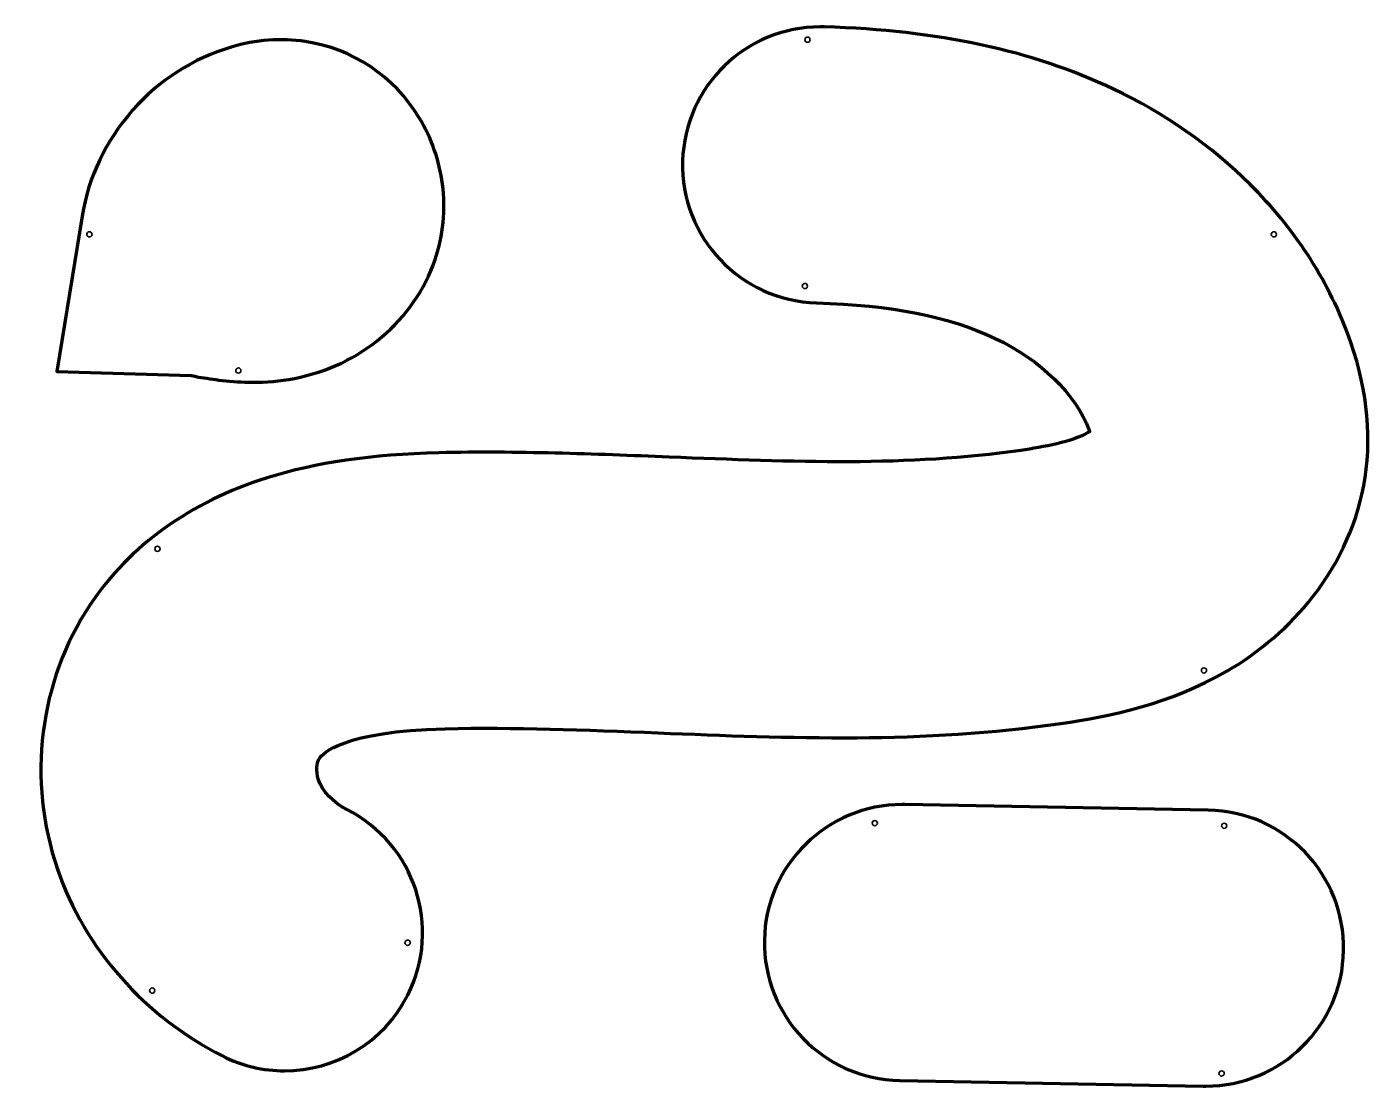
# Model space of a CAD drawing. Header units: inches. Extents: x 1.6 to 21.9, y -17.6 to -1.6.
import ezdxf

# ---------------------------------------------------------------- set-up
doc = ezdxf.new("R2010")
doc.units = ezdxf.units.IN
doc.header["$MEASUREMENT"] = 0
doc.layers.add('Layer 1', color=7, linetype='Continuous')

msp = doc.modelspace()

# ---------------------------------------------------------------- linework, layer by layer
at = {"layer": 'Layer 1', "color": 179, "lineweight": 106, "true_color": 0x231f20}
for points, knots in [([(5.507, -17.35), (5.191, -17.35), (4.871, -17.278), (4.569, -17.126), (3.397, -16.533), (2.489, -15.506), (2.078, -14.306), (1.616, -12.961), (1.8, -11.47), (2.569, -10.318), (3.174, -9.414), (4.074, -8.768), (5.245, -8.398), (5.979, -8.167), (6.827, -8.043), (7.838, -8.02), (9.018, -7.992), (10.187, -8.04), (11.318, -8.085), (13.177, -8.16), (14.934, -8.231), (16.625, -7.983), (16.97, -7.933), (17.398, -7.856), (17.65, -7.711), (17.656, -7.707), (17.662, -7.704), (17.667, -7.7), (17.665, -7.693), (17.662, -7.685), (17.659, -7.677), (17.456, -7.135), (16.926, -6.617), (16.242, -6.293), (15.546, -5.964), (14.663, -5.788), (13.541, -5.756), (12.391, -5.723), (11.486, -4.764), (11.519, -3.614), (11.551, -2.484), (12.477, -1.59), (13.6, -1.59), (13.62, -1.59), (13.64, -1.591), (13.661, -1.591), (15.37, -1.64), (16.798, -1.947), (18.025, -2.528), (18.807, -2.898), (19.503, -3.384), (20.093, -3.972), (20.757, -4.633), (21.251, -5.388), (21.561, -6.216), (21.843, -6.969), (21.932, -7.701), (21.827, -8.392), (21.729, -9.032), (21.457, -9.654), (21.039, -10.19), (20.692, -10.635), (20.241, -11.025), (19.736, -11.318), (18.877, -11.815), (17.986, -11.995), (17.229, -12.106), (15.154, -12.41), (13.118, -12.328), (11.15, -12.248), (10.035, -12.203), (8.982, -12.161), (7.934, -12.185), (6.386, -12.221), (6.079, -12.565), (6.034, -12.633), (5.999, -12.685), (5.975, -12.826), (6.019, -12.955), (6.078, -13.128), (6.247, -13.305), (6.448, -13.407), (7.475, -13.926), (7.887, -15.179), (7.368, -16.206), (7.002, -16.931), (6.268, -17.35), (5.507, -17.35)], [0, 0, 0, 0, 1, 1, 1, 2, 2, 2, 3, 3, 3, 4, 4, 4, 5, 5, 5, 6, 6, 6, 7, 7, 7, 8, 8, 8, 9, 9, 9, 10, 10, 10, 11, 11, 11, 12, 12, 12, 13, 13, 13, 14, 14, 14, 15, 15, 15, 16, 16, 16, 17, 17, 17, 18, 18, 18, 19, 19, 19, 20, 20, 20, 21, 21, 21, 22, 22, 22, 23, 23, 23, 24, 24, 24, 25, 25, 25, 26, 26, 26, 27, 27, 27, 28, 28, 28, 29, 29, 29, 29]), ([(5.033, -6.955), (4.697, -6.955), (4.411, -6.908), (4.211, -6.876), (4.173, -6.869), (4.136, -6.862), (4.099, -6.854), (4.099, -6.854), (2.066, -6.794), (2.066, -6.794), (2.066, -6.794), (2.45, -4.446), (2.45, -4.446), (2.547, -3.856), (2.81, -3.304), (3.212, -2.849), (3.614, -2.394), (4.13, -2.064), (4.703, -1.896), (5.08, -1.785), (5.456, -1.756), (5.819, -1.81), (6.531, -1.915), (7.159, -2.335), (7.541, -2.962), (7.725, -3.264), (7.847, -3.611), (7.893, -3.964), (7.943, -4.348), (7.905, -4.742), (7.781, -5.104), (7.468, -6.019), (6.654, -6.705), (5.656, -6.897), (5.436, -6.939), (5.226, -6.955), (5.033, -6.955)], [0, 0, 0, 0, 1, 1, 1, 2, 2, 2, 3, 3, 3, 4, 4, 4, 5, 5, 5, 6, 6, 6, 7, 7, 7, 8, 8, 8, 9, 9, 9, 10, 10, 10, 11, 11, 11, 12, 12, 12, 12]), ([(19.42, -17.581), (19.407, -17.581), (19.394, -17.581), (19.381, -17.58), (19.381, -17.58), (14.799, -17.497), (14.799, -17.497), (13.649, -17.476), (12.733, -16.527), (12.754, -15.376), (12.775, -14.239), (13.703, -13.331), (14.836, -13.331), (14.849, -13.331), (14.862, -13.331), (14.875, -13.331), (14.875, -13.331), (19.457, -13.414), (19.457, -13.414), (20.608, -13.435), (21.523, -14.385), (21.502, -15.535), (21.482, -16.673), (20.553, -17.581), (19.42, -17.581)], [0, 0, 0, 0, 1, 1, 1, 2, 2, 2, 3, 3, 3, 4, 4, 4, 5, 5, 5, 6, 6, 6, 7, 7, 7, 8, 8, 8, 8])]:
    msp.add_open_spline(points, degree=3, knots=knots, dxfattribs=at)
at = {"layer": 'Layer 1', "color": 179, "lineweight": 35, "true_color": 0x231f20}
for points in [[(13.377, -1.756), (13.362, -1.771), (13.362, -1.796), (13.377, -1.811), (13.392, -1.827), (13.417, -1.827), (13.433, -1.811), (13.448, -1.796), (13.448, -1.771), (13.433, -1.756), (13.417, -1.74), (13.392, -1.74), (13.377, -1.756)], [(2.532, -4.694), (2.516, -4.71), (2.516, -4.735), (2.532, -4.75), (2.547, -4.765), (2.572, -4.765), (2.588, -4.75), (2.603, -4.735), (2.603, -4.71), (2.588, -4.694), (2.572, -4.679), (2.547, -4.679), (2.532, -4.694)], [(20.421, -4.694), (20.405, -4.71), (20.405, -4.735), (20.421, -4.75), (20.436, -4.765), (20.461, -4.765), (20.477, -4.75), (20.492, -4.735), (20.492, -4.71), (20.477, -4.694), (20.461, -4.679), (20.436, -4.679), (20.421, -4.694)], [(13.338, -5.474), (13.322, -5.49), (13.322, -5.515), (13.338, -5.53), (13.353, -5.545), (13.378, -5.545), (13.393, -5.53), (13.409, -5.515), (13.409, -5.49), (13.393, -5.474), (13.378, -5.459), (13.353, -5.459), (13.338, -5.474)], [(4.782, -6.75), (4.766, -6.765), (4.766, -6.79), (4.782, -6.806), (4.797, -6.821), (4.822, -6.821), (4.838, -6.806), (4.853, -6.79), (4.853, -6.765), (4.838, -6.75), (4.822, -6.735), (4.797, -6.735), (4.782, -6.75)], [(3.56, -9.442), (3.544, -9.458), (3.544, -9.483), (3.56, -9.498), (3.575, -9.513), (3.6, -9.513), (3.615, -9.498), (3.631, -9.483), (3.631, -9.458), (3.615, -9.442), (3.6, -9.427), (3.575, -9.427), (3.56, -9.442)], [(19.365, -11.278), (19.35, -11.293), (19.35, -11.318), (19.365, -11.333), (19.381, -11.349), (19.406, -11.349), (19.421, -11.333), (19.436, -11.318), (19.436, -11.293), (19.421, -11.278), (19.406, -11.262), (19.381, -11.262), (19.365, -11.278)], [(14.393, -13.583), (14.378, -13.599), (14.378, -13.624), (14.393, -13.639), (14.408, -13.654), (14.433, -13.654), (14.449, -13.639), (14.464, -13.624), (14.464, -13.599), (14.449, -13.583), (14.433, -13.568), (14.408, -13.568), (14.393, -13.583)], [(19.671, -13.623), (19.655, -13.638), (19.655, -13.663), (19.671, -13.678), (19.686, -13.694), (19.711, -13.694), (19.727, -13.678), (19.742, -13.663), (19.742, -13.638), (19.727, -13.623), (19.711, -13.607), (19.686, -13.607), (19.671, -13.623)], [(7.338, -15.389), (7.322, -15.404), (7.322, -15.429), (7.338, -15.444), (7.353, -15.46), (7.378, -15.46), (7.393, -15.444), (7.409, -15.429), (7.409, -15.404), (7.393, -15.389), (7.378, -15.373), (7.353, -15.373), (7.338, -15.389)], [(3.481, -16.111), (3.466, -16.126), (3.466, -16.151), (3.481, -16.167), (3.496, -16.182), (3.521, -16.182), (3.537, -16.167), (3.552, -16.151), (3.552, -16.126), (3.537, -16.111), (3.521, -16.096), (3.496, -16.096), (3.481, -16.111)], [(19.632, -17.362), (19.616, -17.377), (19.616, -17.402), (19.632, -17.417), (19.647, -17.433), (19.672, -17.433), (19.687, -17.417), (19.703, -17.402), (19.703, -17.377), (19.687, -17.362), (19.672, -17.346), (19.647, -17.346), (19.632, -17.362)]]:
    msp.add_open_spline(points, degree=3, knots=[0, 0, 0, 0, 1, 1, 1, 2, 2, 2, 3, 3, 3, 4, 4, 4, 4], dxfattribs=at)

doc.saveas('drawing.dxf')
